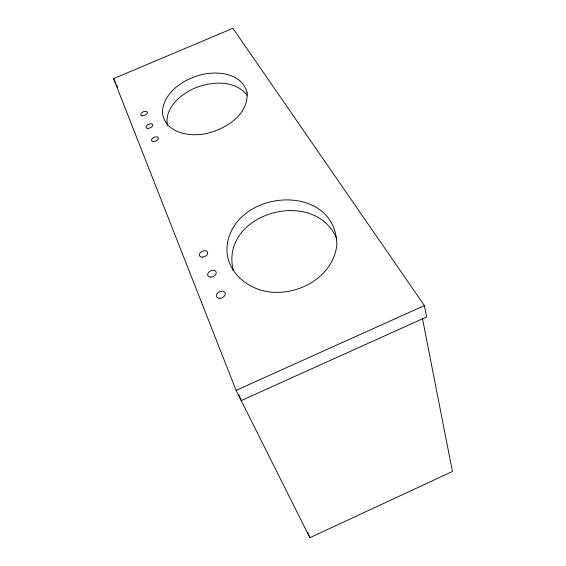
<?xml version="1.0" encoding="UTF-8"?>
<svg xmlns="http://www.w3.org/2000/svg" width="566" height="566" viewBox="0 0 566 566"><rect width="100%" height="100%" fill="white"/><g stroke="black" fill="none" stroke-linecap="round" stroke-linejoin="round"><path stroke-width="0.85" d="M238.951 394.842L241.222 400.601L426.559 316.974L424.394 305.576L232.902 28.3L113.561 78.646L236.093 390.356L309.857 537.7L452.439 471.485L422.505 318.807M236.093 390.356L424.394 305.576M247.172 95.187C234.862 79.629 211.535 81.327 194.874 88.063C180.49 94.402 164.048 108.255 167.43 125.652M113.561 78.646L115.768 83.386M116.504 84.964L117.608 87.334M336.416 237.996C313.946 186.384 219.12 213.658 233.298 270.428M307.854 532.804L309.857 537.7M247.087 92.619C248.644 114.466 226.35 128.652 207.559 133.236C190.714 137.496 164.621 133.364 162.371 112.422C163.383 92.088 183.49 79.36 201.404 74.712C217.846 70.609 242.121 73.311 247.087 92.619M227.659 242.234C222.275 270.067 248.46 291.78 274.503 292.318C302.824 293.556 333.848 274.531 336.855 244.618C335.794 182.641 238.343 188.202 227.659 242.234M219.834 298.317A4.677 3.304 -24.8 0 0 225.105 292.841A4.677 3.304 -24.8 0 0 217.577 293.068A4.677 3.304 -24.8 0 0 219.834 298.317M210.934 277.128A4.542 3.113 -24.5 0 0 216.092 271.892A4.542 3.113 -24.5 0 0 208.797 272.175A4.542 3.113 -24.5 0 0 210.934 277.128M202.529 257.127A4.415 2.943 -24.3 0 0 207.573 252.111A4.415 2.943 -24.3 0 0 200.513 252.436A4.415 2.943 -24.3 0 0 202.529 257.127M153.138 141.557A3.686 2.052 -23.3 0 0 158.438 138.274A3.686 2.052 -23.3 0 0 153.301 137.75A3.686 2.052 -23.3 0 0 153.138 141.557M147.606 128.341A3.601 1.96 -23.2 0 0 152.799 125.157A3.601 1.96 -23.2 0 0 147.797 124.69A3.601 1.96 -23.2 0 0 147.606 128.341M142.321 115.712A3.516 1.875 -23.1 0 0 147.401 112.627A3.516 1.875 -23.1 0 0 142.533 112.21A3.516 1.875 -23.1 0 0 142.321 115.712"/></g></svg>
